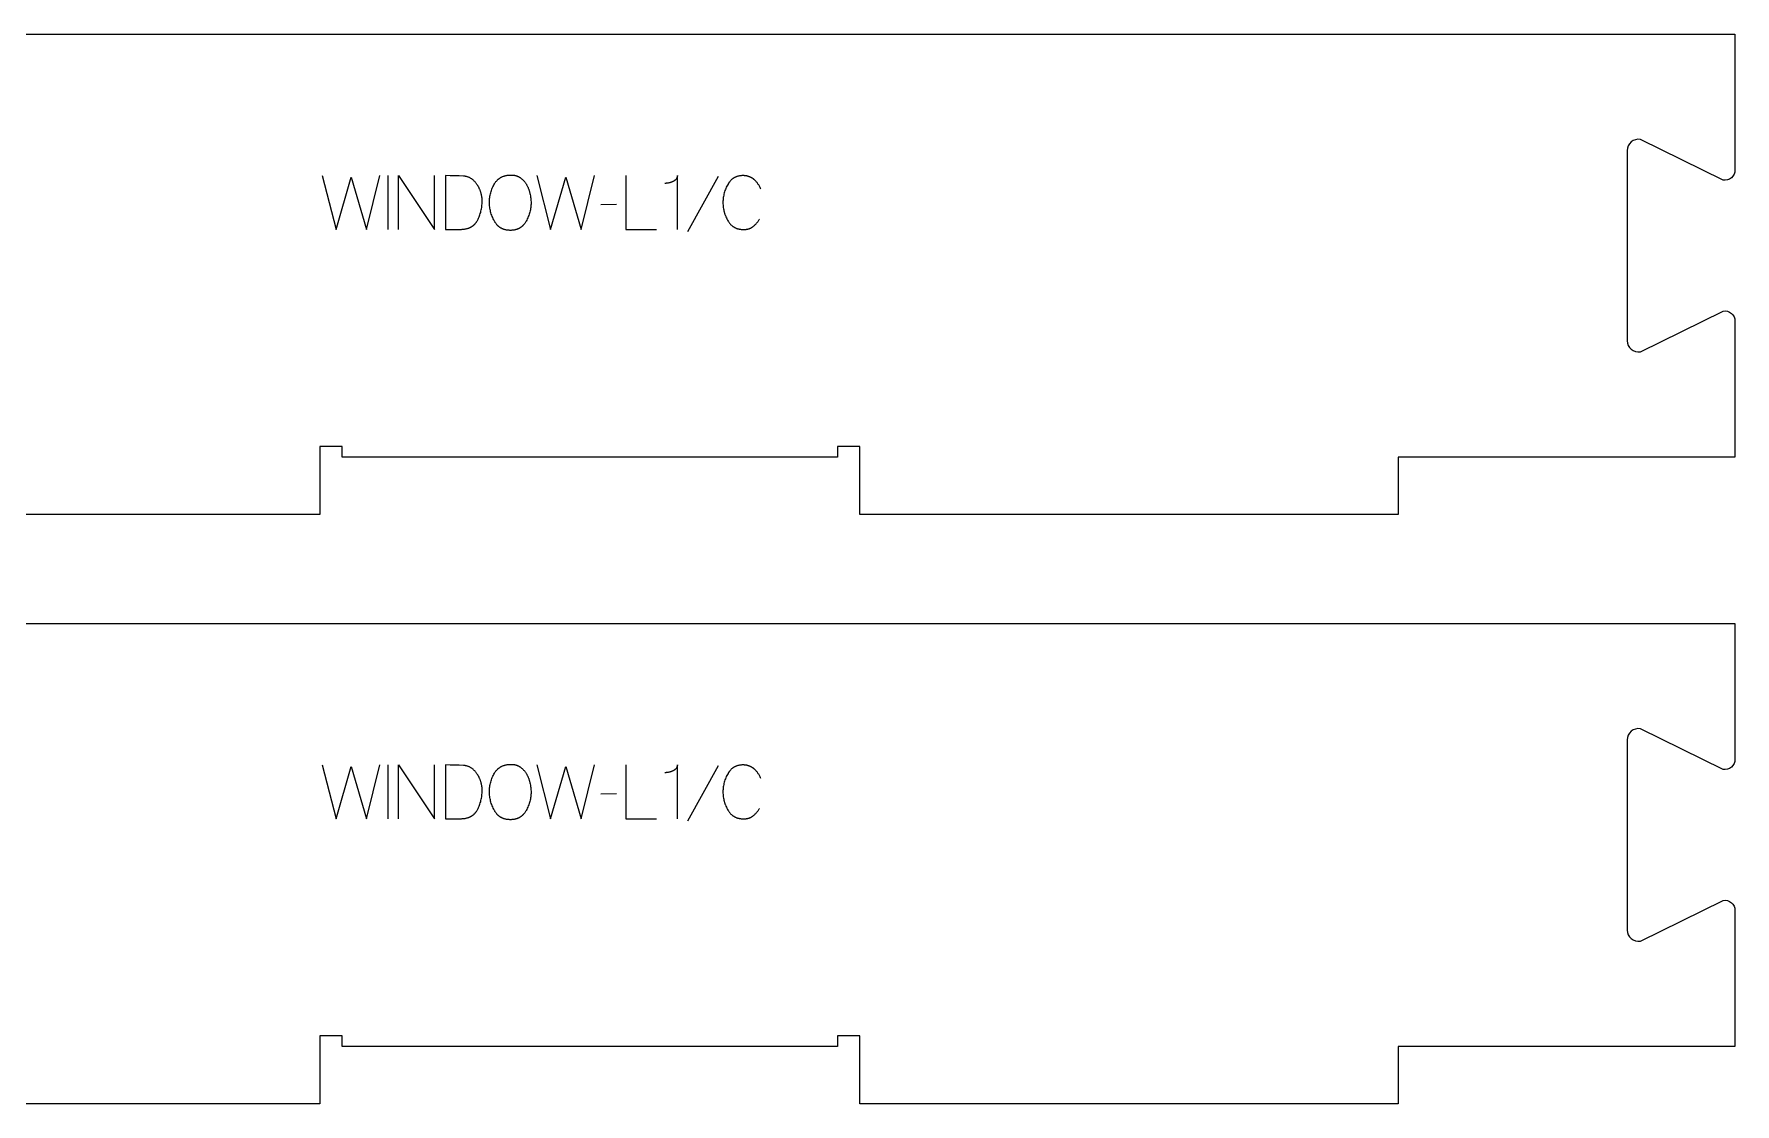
# Model space of a CAD drawing. Extents: x 0 to 4485, y 0 to 8771.
# Drawn here: x 1590 to 2537, y 4328 to 4923 of the extents above; entities that cross this region are included whole.
import ezdxf

# ---------------------------------------------------------------- set-up
doc = ezdxf.new("R2010")
doc.units = 0
doc.layers.add('1_ANYTOOL_1MMDEEP_LABELS_S', color=2, linetype='CONTINUOUS')
doc.layers.add('4_ANYTOOL_CUTTHROUGH_OUTSI', color=5, linetype='CONTINUOUS')

msp = doc.modelspace()

# ---------------------------------------------------------------- linework, layer by layer
at = {"layer": '1_ANYTOOL_1MMDEEP_LABELS_S', "color": 2}
for points in [[(1750.38, 4844.28), (1758.09, 4814.28), (1766.54, 4843.38), (1775.02, 4814.28), (1782.52, 4844.28)], [(1786.89, 4844.28), (1786.89, 4814.28)], [(1792.89, 4814.28), (1792.89, 4844.28), (1812.95, 4814.28), (1812.95, 4844.28)], [(1869.78, 4844.28), (1877.49, 4814.28), (1885.94, 4843.38), (1894.42, 4814.28), (1901.92, 4844.28)], [(1919.28, 4844.28), (1919.28, 4814.28), (1936.38, 4814.28)], [(1948.08, 4814.28), (1948.08, 4844.32), (1948.06, 4844.17), (1948.03, 4844.03), (1948, 4843.88), (1947.97, 4843.74), (1947.94, 4843.6), (1947.9, 4843.46), (1947.85, 4843.33), (1947.8, 4843.2), (1947.75, 4843.07), (1947.69, 4842.94), (1947.66, 4842.88), (1947.63, 4842.82), (1947.6, 4842.76), (1947.57, 4842.7), (1947.54, 4842.64), (1947.5, 4842.58), (1947.47, 4842.53), (1947.43, 4842.47), (1947.39, 4842.41), (1947.35, 4842.36), (1947.32, 4842.31), (1947.28, 4842.25), (1947.23, 4842.2), (1947.19, 4842.15), (1947.15, 4842.1), (1947.1, 4842.04), (1947.06, 4841.99), (1947.01, 4841.95), (1946.97, 4841.9), (1946.92, 4841.85), (1946.87, 4841.8), (1946.82, 4841.76), (1946.71, 4841.66), (1946.61, 4841.58), (1946.5, 4841.49), (1946.38, 4841.41), (1946.26, 4841.33), (1946.14, 4841.26), (1946.01, 4841.18), (1945.88, 4841.11), (1945.75, 4841.04), (1945.61, 4840.98), (1945.46, 4840.92), (1945.18, 4840.8), (1944.89, 4840.69), (1944.61, 4840.59), (1944.32, 4840.5), (1944.04, 4840.41), (1943.76, 4840.33), (1943.49, 4840.26), (1943.21, 4840.19), (1942.94, 4840.14), (1942.67, 4840.09), (1942.4, 4840.05), (1942.14, 4840.01), (1941.87, 4839.99), (1941.61, 4839.97), (1941.35, 4839.96), (1941.09, 4839.95)], [(1970.79, 4843.81), (1953.61, 4813.04)], [(1994.41, 4836.78), (1994.25, 4837.18), (1994.08, 4837.58), (1993.9, 4837.96), (1993.71, 4838.34), (1993.51, 4838.71), (1993.3, 4839.07), (1993.08, 4839.41), (1992.85, 4839.76), (1992.61, 4840.09), (1992.36, 4840.41), (1992.1, 4840.72), (1991.83, 4841.03), (1991.55, 4841.33), (1991.26, 4841.61), (1990.97, 4841.89), (1990.66, 4842.16), (1990.5, 4842.29), (1990.34, 4842.42), (1990.18, 4842.54), (1990.01, 4842.66), (1989.85, 4842.77), (1989.68, 4842.88), (1989.51, 4842.99), (1989.34, 4843.09), (1989.16, 4843.19), (1988.98, 4843.28), (1988.8, 4843.37), (1988.62, 4843.45), (1988.44, 4843.53), (1988.25, 4843.61), (1988.07, 4843.68), (1987.88, 4843.75), (1987.68, 4843.82), (1987.49, 4843.88), (1987.29, 4843.93), (1987.1, 4843.98), (1986.9, 4844.03), (1986.69, 4844.07), (1986.49, 4844.11), (1986.28, 4844.15), (1986.07, 4844.18), (1985.86, 4844.21), (1985.65, 4844.23), (1985.43, 4844.25), (1985.22, 4844.26), (1985, 4844.27), (1984.77, 4844.28), (1984.55, 4844.28), (1984.21, 4844.28), (1983.87, 4844.26), (1983.54, 4844.24), (1983.21, 4844.21), (1982.89, 4844.17), (1982.57, 4844.12), (1982.26, 4844.06), (1981.96, 4843.99), (1981.66, 4843.91), (1981.36, 4843.82), (1981.07, 4843.73), (1980.79, 4843.62), (1980.51, 4843.51), (1980.37, 4843.45), (1980.23, 4843.38), (1980.1, 4843.32), (1979.97, 4843.25), (1979.83, 4843.18), (1979.7, 4843.11), (1979.57, 4843.03), (1979.44, 4842.96), (1979.32, 4842.88), (1979.19, 4842.8), (1979.07, 4842.71), (1978.94, 4842.63), (1978.82, 4842.54), (1978.7, 4842.45), (1978.47, 4842.26), (1978.23, 4842.06), (1978.01, 4841.86), (1977.79, 4841.64), (1977.57, 4841.42), (1977.36, 4841.18), (1977.16, 4840.94), (1976.96, 4840.69), (1976.76, 4840.43), (1976.58, 4840.16), (1976.39, 4839.88), (1976.21, 4839.59), (1975.87, 4839), (1975.56, 4838.4), (1975.26, 4837.8), (1974.99, 4837.19), (1974.73, 4836.57), (1974.5, 4835.94), (1974.3, 4835.31), (1974.11, 4834.67), (1973.94, 4834.02), (1973.8, 4833.36), (1973.68, 4832.7), (1973.58, 4832.03), (1973.51, 4831.36), (1973.45, 4830.67), (1973.42, 4829.98), (1973.41, 4829.28), (1973.42, 4828.58), (1973.45, 4827.89), (1973.51, 4827.21), (1973.59, 4826.53), (1973.69, 4825.86), (1973.81, 4825.2), (1973.95, 4824.55), (1974.03, 4824.22), (1974.12, 4823.9), (1974.21, 4823.58), (1974.31, 4823.26), (1974.41, 4822.94), (1974.52, 4822.62), (1974.63, 4822.31), (1974.75, 4822), (1975.01, 4821.38), (1975.29, 4820.77), (1975.59, 4820.16), (1975.91, 4819.57), (1976.26, 4818.97), (1976.44, 4818.69), (1976.62, 4818.41), (1976.82, 4818.14), (1977.02, 4817.88), (1977.22, 4817.62), (1977.43, 4817.38), (1977.64, 4817.15), (1977.87, 4816.92), (1978.09, 4816.71), (1978.33, 4816.5), (1978.56, 4816.3), (1978.68, 4816.21), (1978.81, 4816.12), (1978.93, 4816.02), (1979.06, 4815.94), (1979.18, 4815.85), (1979.31, 4815.77), (1979.44, 4815.69), (1979.57, 4815.61), (1979.71, 4815.53), (1979.84, 4815.46), (1979.98, 4815.38), (1980.11, 4815.31), (1980.39, 4815.18), (1980.68, 4815.06), (1980.97, 4814.94), (1981.26, 4814.84), (1981.56, 4814.74), (1981.87, 4814.65), (1982.18, 4814.58), (1982.5, 4814.51), (1982.83, 4814.45), (1983.16, 4814.4), (1983.49, 4814.36), (1983.83, 4814.32), (1984.18, 4814.3), (1984.53, 4814.29), (1984.89, 4814.28), (1985.27, 4814.29), (1985.65, 4814.31), (1985.83, 4814.32), (1986.02, 4814.34), (1986.2, 4814.36), (1986.38, 4814.38), (1986.55, 4814.41), (1986.73, 4814.44), (1986.9, 4814.47), (1987.07, 4814.51), (1987.24, 4814.55), (1987.41, 4814.59), (1987.58, 4814.64), (1987.74, 4814.69), (1987.91, 4814.74), (1988.07, 4814.8), (1988.22, 4814.86), (1988.38, 4814.92), (1988.54, 4814.98), (1988.69, 4815.05), (1988.84, 4815.12), (1988.99, 4815.2), (1989.14, 4815.28), (1989.28, 4815.36), (1989.43, 4815.44), (1989.57, 4815.53), (1989.71, 4815.62), (1989.85, 4815.71), (1989.99, 4815.81), (1990.12, 4815.91), (1990.39, 4816.12), (1990.65, 4816.33), (1990.9, 4816.55), (1991.15, 4816.78), (1991.39, 4817.02), (1991.63, 4817.26), (1991.87, 4817.52), (1992.09, 4817.77), (1992.32, 4818.04), (1992.53, 4818.31), (1992.74, 4818.6), (1992.95, 4818.88), (1993.15, 4819.18), (1993.35, 4819.48), (1993.54, 4819.79), (1993.72, 4820.11)], [(1914.14, 4828.17), (1905.35, 4828.08)], [(1750.38, 4516.28), (1758.09, 4486.28), (1766.54, 4515.38), (1775.02, 4486.28), (1782.52, 4516.28)], [(1786.89, 4516.28), (1786.89, 4486.28)], [(1792.89, 4486.28), (1792.89, 4516.28), (1812.95, 4486.28), (1812.95, 4516.28)], [(1869.78, 4516.28), (1877.49, 4486.28), (1885.94, 4515.38), (1894.42, 4486.28), (1901.92, 4516.28)], [(1919.28, 4516.28), (1919.28, 4486.28), (1936.38, 4486.28)], [(1948.08, 4486.28), (1948.08, 4516.32), (1948.06, 4516.17), (1948.03, 4516.03), (1948, 4515.88), (1947.97, 4515.74), (1947.94, 4515.6), (1947.9, 4515.46), (1947.85, 4515.33), (1947.8, 4515.2), (1947.75, 4515.07), (1947.69, 4514.94), (1947.66, 4514.88), (1947.63, 4514.82), (1947.6, 4514.76), (1947.57, 4514.7), (1947.54, 4514.64), (1947.5, 4514.58), (1947.47, 4514.53), (1947.43, 4514.47), (1947.39, 4514.41), (1947.35, 4514.36), (1947.32, 4514.31), (1947.28, 4514.25), (1947.23, 4514.2), (1947.19, 4514.15), (1947.15, 4514.1), (1947.1, 4514.04), (1947.06, 4513.99), (1947.01, 4513.95), (1946.97, 4513.9), (1946.92, 4513.85), (1946.87, 4513.8), (1946.82, 4513.76), (1946.71, 4513.66), (1946.61, 4513.58), (1946.5, 4513.49), (1946.38, 4513.41), (1946.26, 4513.33), (1946.14, 4513.26), (1946.01, 4513.18), (1945.88, 4513.11), (1945.75, 4513.04), (1945.61, 4512.98), (1945.46, 4512.92), (1945.18, 4512.8), (1944.89, 4512.69), (1944.61, 4512.59), (1944.32, 4512.5), (1944.04, 4512.41), (1943.76, 4512.33), (1943.49, 4512.26), (1943.21, 4512.19), (1942.94, 4512.14), (1942.67, 4512.09), (1942.4, 4512.05), (1942.14, 4512.01), (1941.87, 4511.99), (1941.61, 4511.97), (1941.35, 4511.96), (1941.09, 4511.95)], [(1970.79, 4515.81), (1953.61, 4485.04)], [(1994.41, 4508.78), (1994.25, 4509.18), (1994.08, 4509.58), (1993.9, 4509.96), (1993.71, 4510.34), (1993.51, 4510.71), (1993.3, 4511.07), (1993.08, 4511.41), (1992.85, 4511.76), (1992.61, 4512.09), (1992.36, 4512.41), (1992.1, 4512.72), (1991.83, 4513.03), (1991.55, 4513.33), (1991.26, 4513.61), (1990.97, 4513.89), (1990.66, 4514.16), (1990.5, 4514.29), (1990.34, 4514.42), (1990.18, 4514.54), (1990.01, 4514.66), (1989.85, 4514.77), (1989.68, 4514.88), (1989.51, 4514.99), (1989.34, 4515.09), (1989.16, 4515.19), (1988.98, 4515.28), (1988.8, 4515.37), (1988.62, 4515.45), (1988.44, 4515.53), (1988.25, 4515.61), (1988.07, 4515.68), (1987.88, 4515.75), (1987.68, 4515.82), (1987.49, 4515.88), (1987.29, 4515.93), (1987.1, 4515.98), (1986.9, 4516.03), (1986.69, 4516.07), (1986.49, 4516.11), (1986.28, 4516.15), (1986.07, 4516.18), (1985.86, 4516.21), (1985.65, 4516.23), (1985.43, 4516.25), (1985.22, 4516.26), (1985, 4516.27), (1984.77, 4516.28), (1984.55, 4516.28), (1984.21, 4516.28), (1983.87, 4516.26), (1983.54, 4516.24), (1983.21, 4516.21), (1982.89, 4516.17), (1982.57, 4516.12), (1982.26, 4516.06), (1981.96, 4515.99), (1981.66, 4515.91), (1981.36, 4515.82), (1981.07, 4515.73), (1980.79, 4515.62), (1980.51, 4515.51), (1980.37, 4515.45), (1980.23, 4515.38), (1980.1, 4515.32), (1979.97, 4515.25), (1979.83, 4515.18), (1979.7, 4515.11), (1979.57, 4515.03), (1979.44, 4514.96), (1979.32, 4514.88), (1979.19, 4514.8), (1979.07, 4514.71), (1978.94, 4514.63), (1978.82, 4514.54), (1978.7, 4514.45), (1978.47, 4514.26), (1978.23, 4514.06), (1978.01, 4513.86), (1977.79, 4513.64), (1977.57, 4513.42), (1977.36, 4513.18), (1977.16, 4512.94), (1976.96, 4512.69), (1976.76, 4512.43), (1976.58, 4512.16), (1976.39, 4511.88), (1976.21, 4511.59), (1975.87, 4511), (1975.56, 4510.4), (1975.26, 4509.8), (1974.99, 4509.19), (1974.73, 4508.57), (1974.5, 4507.94), (1974.3, 4507.31), (1974.11, 4506.67), (1973.94, 4506.02), (1973.8, 4505.36), (1973.68, 4504.7), (1973.58, 4504.03), (1973.51, 4503.36), (1973.45, 4502.67), (1973.42, 4501.98), (1973.41, 4501.28), (1973.42, 4500.58), (1973.45, 4499.89), (1973.51, 4499.21), (1973.59, 4498.53), (1973.69, 4497.86), (1973.81, 4497.2), (1973.95, 4496.55), (1974.03, 4496.22), (1974.12, 4495.9), (1974.21, 4495.58), (1974.31, 4495.26), (1974.41, 4494.94), (1974.52, 4494.62), (1974.63, 4494.31), (1974.75, 4494), (1975.01, 4493.38), (1975.29, 4492.77), (1975.59, 4492.16), (1975.91, 4491.57), (1976.26, 4490.97), (1976.44, 4490.69), (1976.62, 4490.41), (1976.82, 4490.14), (1977.02, 4489.88), (1977.22, 4489.62), (1977.43, 4489.38), (1977.64, 4489.15), (1977.87, 4488.92), (1978.09, 4488.71), (1978.33, 4488.5), (1978.56, 4488.3), (1978.68, 4488.21), (1978.81, 4488.12), (1978.93, 4488.02), (1979.06, 4487.94), (1979.18, 4487.85), (1979.31, 4487.77), (1979.44, 4487.69), (1979.57, 4487.61), (1979.71, 4487.53), (1979.84, 4487.46), (1979.98, 4487.38), (1980.11, 4487.31), (1980.39, 4487.18), (1980.68, 4487.06), (1980.97, 4486.94), (1981.26, 4486.84), (1981.56, 4486.74), (1981.87, 4486.65), (1982.18, 4486.58), (1982.5, 4486.51), (1982.83, 4486.45), (1983.16, 4486.4), (1983.49, 4486.36), (1983.83, 4486.32), (1984.18, 4486.3), (1984.53, 4486.29), (1984.89, 4486.28), (1985.27, 4486.29), (1985.65, 4486.31), (1985.83, 4486.32), (1986.02, 4486.34), (1986.2, 4486.36), (1986.38, 4486.38), (1986.55, 4486.41), (1986.73, 4486.44), (1986.9, 4486.47), (1987.07, 4486.51), (1987.24, 4486.55), (1987.41, 4486.59), (1987.58, 4486.64), (1987.74, 4486.69), (1987.91, 4486.74), (1988.07, 4486.8), (1988.22, 4486.86), (1988.38, 4486.92), (1988.54, 4486.98), (1988.69, 4487.05), (1988.84, 4487.12), (1988.99, 4487.2), (1989.14, 4487.28), (1989.28, 4487.36), (1989.43, 4487.44), (1989.57, 4487.53), (1989.71, 4487.62), (1989.85, 4487.71), (1989.99, 4487.81), (1990.12, 4487.91), (1990.39, 4488.12), (1990.65, 4488.33), (1990.9, 4488.55), (1991.15, 4488.78), (1991.39, 4489.02), (1991.63, 4489.26), (1991.87, 4489.52), (1992.09, 4489.77), (1992.32, 4490.04), (1992.53, 4490.31), (1992.74, 4490.6), (1992.95, 4490.88), (1993.15, 4491.18), (1993.35, 4491.48), (1993.54, 4491.79), (1993.72, 4492.11)], [(1914.14, 4500.17), (1905.35, 4500.08)]]:
    msp.add_lwpolyline(points, dxfattribs=at)
for points in [[(1818.99, 4844.28), (1818.99, 4814.28), (1827.52, 4814.37), (1827.93, 4814.38), (1828.34, 4814.4), (1828.73, 4814.43), (1829.12, 4814.46), (1829.5, 4814.51), (1829.87, 4814.57), (1830.23, 4814.64), (1830.59, 4814.71), (1830.94, 4814.8), (1831.28, 4814.89), (1831.61, 4815), (1831.94, 4815.11), (1832.25, 4815.24), (1832.41, 4815.3), (1832.56, 4815.37), (1832.71, 4815.44), (1832.86, 4815.51), (1833.01, 4815.59), (1833.16, 4815.66), (1833.3, 4815.74), (1833.44, 4815.83), (1833.58, 4815.91), (1833.72, 4816), (1833.86, 4816.09), (1833.99, 4816.18), (1834.12, 4816.27), (1834.25, 4816.37), (1834.38, 4816.47), (1834.51, 4816.57), (1834.63, 4816.67), (1834.75, 4816.77), (1834.87, 4816.88), (1834.99, 4816.99), (1835.11, 4817.11), (1835.22, 4817.22), (1835.33, 4817.34), (1835.44, 4817.46), (1835.55, 4817.58), (1835.66, 4817.7), (1835.76, 4817.83), (1835.86, 4817.96), (1835.96, 4818.09), (1836.06, 4818.23), (1836.16, 4818.36), (1836.25, 4818.5), (1836.44, 4818.78), (1836.61, 4819.08), (1836.78, 4819.38), (1837.1, 4820), (1837.39, 4820.63), (1837.67, 4821.26), (1837.92, 4821.89), (1838.16, 4822.53), (1838.37, 4823.18), (1838.57, 4823.83), (1838.74, 4824.49), (1838.89, 4825.16), (1839.03, 4825.83), (1839.14, 4826.5), (1839.23, 4827.18), (1839.3, 4827.87), (1839.35, 4828.56), (1839.38, 4829.26), (1839.39, 4829.97), (1839.38, 4830.56), (1839.35, 4831.16), (1839.31, 4831.74), (1839.24, 4832.32), (1839.15, 4832.89), (1839.1, 4833.18), (1839.04, 4833.46), (1838.98, 4833.74), (1838.92, 4834.02), (1838.85, 4834.3), (1838.77, 4834.57), (1838.69, 4834.85), (1838.61, 4835.12), (1838.52, 4835.4), (1838.42, 4835.67), (1838.32, 4835.94), (1838.22, 4836.2), (1838.11, 4836.47), (1837.99, 4836.73), (1837.75, 4837.26), (1837.49, 4837.78), (1837.21, 4838.29), (1836.91, 4838.8), (1836.71, 4839.1), (1836.51, 4839.4), (1836.31, 4839.69), (1836.11, 4839.97), (1835.9, 4840.23), (1835.69, 4840.49), (1835.47, 4840.74), (1835.26, 4840.99), (1835.03, 4841.22), (1834.81, 4841.44), (1834.58, 4841.65), (1834.35, 4841.86), (1834.11, 4842.05), (1833.87, 4842.24), (1833.63, 4842.42), (1833.39, 4842.58), (1833.14, 4842.74), (1832.89, 4842.89), (1832.63, 4843.03), (1832.37, 4843.16), (1832.11, 4843.28), (1831.84, 4843.39), (1831.57, 4843.5), (1831.3, 4843.59), (1831.03, 4843.67), (1830.75, 4843.75), (1830.46, 4843.81), (1830.18, 4843.87), (1829.89, 4843.92), (1829.6, 4843.96), (1829.3, 4843.98), (1829, 4844), (1826.57, 4844.11), (1824.09, 4844.19), (1821.56, 4844.25)], [(1855.46, 4844.62), (1855.84, 4844.62), (1856.2, 4844.6), (1856.56, 4844.57), (1856.91, 4844.53), (1857.08, 4844.51), (1857.25, 4844.48), (1857.42, 4844.45), (1857.59, 4844.42), (1857.75, 4844.38), (1857.92, 4844.34), (1858.08, 4844.3), (1858.24, 4844.26), (1858.4, 4844.21), (1858.55, 4844.16), (1858.71, 4844.1), (1858.86, 4844.05), (1859.01, 4843.99), (1859.16, 4843.93), (1859.31, 4843.86), (1859.46, 4843.79), (1859.6, 4843.72), (1859.75, 4843.65), (1859.89, 4843.57), (1860.03, 4843.49), (1860.16, 4843.41), (1860.3, 4843.33), (1860.43, 4843.24), (1860.56, 4843.15), (1860.82, 4842.96), (1861.08, 4842.76), (1861.33, 4842.56), (1861.57, 4842.36), (1861.8, 4842.14), (1862.03, 4841.93), (1862.26, 4841.7), (1862.48, 4841.47), (1862.69, 4841.23), (1862.9, 4840.99), (1863.1, 4840.74), (1863.29, 4840.48), (1863.48, 4840.22), (1863.67, 4839.95), (1863.84, 4839.68), (1864.01, 4839.4), (1864.18, 4839.11), (1864.34, 4838.82), (1864.49, 4838.53), (1864.64, 4838.23), (1864.79, 4837.93), (1864.92, 4837.63), (1865.06, 4837.32), (1865.18, 4837.01), (1865.3, 4836.69), (1865.42, 4836.37), (1865.53, 4836.05), (1865.63, 4835.72), (1865.73, 4835.39), (1865.82, 4835.06), (1865.91, 4834.72), (1865.99, 4834.38), (1866.13, 4833.7), (1866.26, 4833.02), (1866.36, 4832.36), (1866.45, 4831.69), (1866.52, 4831.04), (1866.57, 4830.39), (1866.6, 4829.75), (1866.61, 4829.11), (1866.6, 4828.47), (1866.56, 4827.84), (1866.51, 4827.2), (1866.43, 4826.56), (1866.34, 4825.92), (1866.22, 4825.29), (1866.08, 4824.65), (1865.92, 4824.01), (1865.73, 4823.37), (1865.53, 4822.74), (1865.3, 4822.1), (1865.05, 4821.46), (1864.78, 4820.82), (1864.49, 4820.19), (1864.18, 4819.55), (1863.84, 4818.91), (1863.67, 4818.6), (1863.48, 4818.29), (1863.3, 4818), (1863.1, 4817.72), (1862.9, 4817.44), (1862.69, 4817.18), (1862.48, 4816.92), (1862.26, 4816.68), (1862.15, 4816.56), (1862.04, 4816.45), (1861.92, 4816.33), (1861.8, 4816.22), (1861.69, 4816.11), (1861.57, 4816.01), (1861.44, 4815.9), (1861.32, 4815.8), (1861.2, 4815.7), (1861.07, 4815.61), (1860.94, 4815.52), (1860.81, 4815.42), (1860.68, 4815.34), (1860.55, 4815.25), (1860.42, 4815.17), (1860.28, 4815.09), (1860.14, 4815.01), (1860, 4814.93), (1859.86, 4814.86), (1859.72, 4814.79), (1859.58, 4814.72), (1859.43, 4814.65), (1859.29, 4814.59), (1859.14, 4814.53), (1858.99, 4814.47), (1858.84, 4814.41), (1858.69, 4814.36), (1858.53, 4814.31), (1858.22, 4814.21), (1857.9, 4814.13), (1857.57, 4814.05), (1857.24, 4813.99), (1856.91, 4813.94), (1856.56, 4813.89), (1856.21, 4813.86), (1855.85, 4813.83), (1855.49, 4813.82), (1855.12, 4813.81), (1854.74, 4813.82), (1854.36, 4813.83), (1853.99, 4813.86), (1853.63, 4813.89), (1853.28, 4813.94), (1852.93, 4813.99), (1852.58, 4814.06), (1852.25, 4814.13), (1851.92, 4814.22), (1851.6, 4814.32), (1851.44, 4814.37), (1851.28, 4814.42), (1851.13, 4814.48), (1850.97, 4814.54), (1850.82, 4814.6), (1850.67, 4814.67), (1850.52, 4814.73), (1850.37, 4814.8), (1850.23, 4814.88), (1850.08, 4814.95), (1849.94, 4815.03), (1849.8, 4815.11), (1849.66, 4815.19), (1849.53, 4815.27), (1849.39, 4815.36), (1849.26, 4815.45), (1849.12, 4815.54), (1848.99, 4815.64), (1848.87, 4815.74), (1848.74, 4815.84), (1848.61, 4815.94), (1848.49, 4816.04), (1848.37, 4816.15), (1848.25, 4816.26), (1848.13, 4816.37), (1848.01, 4816.49), (1847.89, 4816.61), (1847.78, 4816.73), (1847.67, 4816.85), (1847.56, 4816.98), (1847.34, 4817.23), (1847.13, 4817.5), (1846.93, 4817.78), (1846.73, 4818.07), (1846.54, 4818.37), (1846.36, 4818.68), (1846.19, 4819), (1845.85, 4819.64), (1845.54, 4820.29), (1845.25, 4820.94), (1844.98, 4821.59), (1844.73, 4822.24), (1844.5, 4822.89), (1844.3, 4823.54), (1844.11, 4824.19), (1843.95, 4824.84), (1843.81, 4825.5), (1843.69, 4826.15), (1843.59, 4826.8), (1843.52, 4827.45), (1843.46, 4828.1), (1843.43, 4828.76), (1843.42, 4829.41), (1843.43, 4830.1), (1843.47, 4830.79), (1843.52, 4831.47), (1843.6, 4832.15), (1843.7, 4832.82), (1843.83, 4833.48), (1843.98, 4834.14), (1844.14, 4834.79), (1844.34, 4835.44), (1844.55, 4836.08), (1844.79, 4836.72), (1845.05, 4837.35), (1845.33, 4837.97), (1845.64, 4838.59), (1845.96, 4839.2), (1846.31, 4839.8), (1846.5, 4840.1), (1846.69, 4840.39), (1846.89, 4840.67), (1847.09, 4840.93), (1847.3, 4841.19), (1847.52, 4841.44), (1847.74, 4841.68), (1847.97, 4841.91), (1848.09, 4842.02), (1848.21, 4842.13), (1848.33, 4842.24), (1848.45, 4842.35), (1848.58, 4842.45), (1848.7, 4842.55), (1848.83, 4842.65), (1848.96, 4842.74), (1849.09, 4842.83), (1849.22, 4842.93), (1849.35, 4843.01), (1849.49, 4843.1), (1849.63, 4843.18), (1849.77, 4843.26), (1849.91, 4843.34), (1850.05, 4843.42), (1850.19, 4843.49), (1850.34, 4843.57), (1850.63, 4843.7), (1850.94, 4843.83), (1851.24, 4843.95), (1851.56, 4844.06), (1851.88, 4844.15), (1852.21, 4844.24), (1852.55, 4844.32), (1852.89, 4844.39), (1853.24, 4844.46), (1853.59, 4844.51), (1853.95, 4844.55), (1854.32, 4844.58), (1854.7, 4844.61), (1855.08, 4844.62)], [(1818.99, 4516.28), (1818.99, 4486.28), (1827.52, 4486.37), (1827.93, 4486.38), (1828.34, 4486.4), (1828.73, 4486.43), (1829.12, 4486.46), (1829.5, 4486.51), (1829.87, 4486.57), (1830.23, 4486.64), (1830.59, 4486.71), (1830.94, 4486.8), (1831.28, 4486.89), (1831.61, 4487), (1831.94, 4487.11), (1832.25, 4487.24), (1832.41, 4487.3), (1832.56, 4487.37), (1832.71, 4487.44), (1832.86, 4487.51), (1833.01, 4487.59), (1833.16, 4487.66), (1833.3, 4487.74), (1833.44, 4487.83), (1833.58, 4487.91), (1833.72, 4488), (1833.86, 4488.09), (1833.99, 4488.18), (1834.12, 4488.27), (1834.25, 4488.37), (1834.38, 4488.47), (1834.51, 4488.57), (1834.63, 4488.67), (1834.75, 4488.77), (1834.87, 4488.88), (1834.99, 4488.99), (1835.11, 4489.11), (1835.22, 4489.22), (1835.33, 4489.34), (1835.44, 4489.46), (1835.55, 4489.58), (1835.66, 4489.7), (1835.76, 4489.83), (1835.86, 4489.96), (1835.96, 4490.09), (1836.06, 4490.23), (1836.16, 4490.36), (1836.25, 4490.5), (1836.44, 4490.78), (1836.61, 4491.08), (1836.78, 4491.38), (1837.1, 4492), (1837.39, 4492.63), (1837.67, 4493.26), (1837.92, 4493.89), (1838.16, 4494.53), (1838.37, 4495.18), (1838.57, 4495.83), (1838.74, 4496.49), (1838.89, 4497.16), (1839.03, 4497.83), (1839.14, 4498.5), (1839.23, 4499.18), (1839.3, 4499.87), (1839.35, 4500.56), (1839.38, 4501.26), (1839.39, 4501.97), (1839.38, 4502.56), (1839.35, 4503.16), (1839.31, 4503.74), (1839.24, 4504.32), (1839.15, 4504.89), (1839.1, 4505.18), (1839.04, 4505.46), (1838.98, 4505.74), (1838.92, 4506.02), (1838.85, 4506.3), (1838.77, 4506.57), (1838.69, 4506.85), (1838.61, 4507.12), (1838.52, 4507.4), (1838.42, 4507.67), (1838.32, 4507.94), (1838.22, 4508.2), (1838.11, 4508.47), (1837.99, 4508.73), (1837.75, 4509.26), (1837.49, 4509.78), (1837.21, 4510.29), (1836.91, 4510.8), (1836.71, 4511.1), (1836.51, 4511.4), (1836.31, 4511.69), (1836.11, 4511.97), (1835.9, 4512.23), (1835.69, 4512.49), (1835.47, 4512.74), (1835.26, 4512.99), (1835.03, 4513.22), (1834.81, 4513.44), (1834.58, 4513.65), (1834.35, 4513.86), (1834.11, 4514.05), (1833.87, 4514.24), (1833.63, 4514.42), (1833.39, 4514.58), (1833.14, 4514.74), (1832.89, 4514.89), (1832.63, 4515.03), (1832.37, 4515.16), (1832.11, 4515.28), (1831.84, 4515.39), (1831.57, 4515.5), (1831.3, 4515.59), (1831.03, 4515.67), (1830.75, 4515.75), (1830.46, 4515.81), (1830.18, 4515.87), (1829.89, 4515.92), (1829.6, 4515.96), (1829.3, 4515.98), (1829, 4516), (1826.57, 4516.11), (1824.09, 4516.19), (1821.56, 4516.25)], [(1855.46, 4516.62), (1855.84, 4516.62), (1856.2, 4516.6), (1856.56, 4516.57), (1856.91, 4516.53), (1857.08, 4516.51), (1857.25, 4516.48), (1857.42, 4516.45), (1857.59, 4516.42), (1857.75, 4516.38), (1857.92, 4516.34), (1858.08, 4516.3), (1858.24, 4516.26), (1858.4, 4516.21), (1858.55, 4516.16), (1858.71, 4516.1), (1858.86, 4516.05), (1859.01, 4515.99), (1859.16, 4515.93), (1859.31, 4515.86), (1859.46, 4515.79), (1859.6, 4515.72), (1859.75, 4515.65), (1859.89, 4515.57), (1860.03, 4515.49), (1860.16, 4515.41), (1860.3, 4515.33), (1860.43, 4515.24), (1860.56, 4515.15), (1860.82, 4514.96), (1861.08, 4514.76), (1861.33, 4514.56), (1861.57, 4514.36), (1861.8, 4514.14), (1862.03, 4513.93), (1862.26, 4513.7), (1862.48, 4513.47), (1862.69, 4513.23), (1862.9, 4512.99), (1863.1, 4512.74), (1863.29, 4512.48), (1863.48, 4512.22), (1863.67, 4511.95), (1863.84, 4511.68), (1864.01, 4511.4), (1864.18, 4511.11), (1864.34, 4510.82), (1864.49, 4510.53), (1864.64, 4510.23), (1864.79, 4509.93), (1864.92, 4509.63), (1865.06, 4509.32), (1865.18, 4509.01), (1865.3, 4508.69), (1865.42, 4508.37), (1865.53, 4508.05), (1865.63, 4507.72), (1865.73, 4507.39), (1865.82, 4507.06), (1865.91, 4506.72), (1865.99, 4506.38), (1866.13, 4505.7), (1866.26, 4505.02), (1866.36, 4504.36), (1866.45, 4503.69), (1866.52, 4503.04), (1866.57, 4502.39), (1866.6, 4501.75), (1866.61, 4501.11), (1866.6, 4500.47), (1866.56, 4499.84), (1866.51, 4499.2), (1866.43, 4498.56), (1866.34, 4497.92), (1866.22, 4497.29), (1866.08, 4496.65), (1865.92, 4496.01), (1865.73, 4495.37), (1865.53, 4494.74), (1865.3, 4494.1), (1865.05, 4493.46), (1864.78, 4492.82), (1864.49, 4492.19), (1864.18, 4491.55), (1863.84, 4490.91), (1863.67, 4490.6), (1863.48, 4490.29), (1863.3, 4490), (1863.1, 4489.72), (1862.9, 4489.44), (1862.69, 4489.18), (1862.48, 4488.92), (1862.26, 4488.68), (1862.15, 4488.56), (1862.04, 4488.45), (1861.92, 4488.33), (1861.8, 4488.22), (1861.69, 4488.11), (1861.57, 4488.01), (1861.44, 4487.9), (1861.32, 4487.8), (1861.2, 4487.7), (1861.07, 4487.61), (1860.94, 4487.52), (1860.81, 4487.42), (1860.68, 4487.34), (1860.55, 4487.25), (1860.42, 4487.17), (1860.28, 4487.09), (1860.14, 4487.01), (1860, 4486.93), (1859.86, 4486.86), (1859.72, 4486.79), (1859.58, 4486.72), (1859.43, 4486.65), (1859.29, 4486.59), (1859.14, 4486.53), (1858.99, 4486.47), (1858.84, 4486.41), (1858.69, 4486.36), (1858.53, 4486.31), (1858.22, 4486.21), (1857.9, 4486.13), (1857.57, 4486.05), (1857.24, 4485.99), (1856.91, 4485.94), (1856.56, 4485.89), (1856.21, 4485.86), (1855.85, 4485.83), (1855.49, 4485.82), (1855.12, 4485.81), (1854.74, 4485.82), (1854.36, 4485.83), (1853.99, 4485.86), (1853.63, 4485.89), (1853.28, 4485.94), (1852.93, 4485.99), (1852.58, 4486.06), (1852.25, 4486.13), (1851.92, 4486.22), (1851.6, 4486.32), (1851.44, 4486.37), (1851.28, 4486.42), (1851.13, 4486.48), (1850.97, 4486.54), (1850.82, 4486.6), (1850.67, 4486.67), (1850.52, 4486.73), (1850.37, 4486.8), (1850.23, 4486.88), (1850.08, 4486.95), (1849.94, 4487.03), (1849.8, 4487.11), (1849.66, 4487.19), (1849.53, 4487.27), (1849.39, 4487.36), (1849.26, 4487.45), (1849.12, 4487.54), (1848.99, 4487.64), (1848.87, 4487.74), (1848.74, 4487.84), (1848.61, 4487.94), (1848.49, 4488.04), (1848.37, 4488.15), (1848.25, 4488.26), (1848.13, 4488.37), (1848.01, 4488.49), (1847.89, 4488.61), (1847.78, 4488.73), (1847.67, 4488.85), (1847.56, 4488.98), (1847.34, 4489.23), (1847.13, 4489.5), (1846.93, 4489.78), (1846.73, 4490.07), (1846.54, 4490.37), (1846.36, 4490.68), (1846.19, 4491), (1845.85, 4491.64), (1845.54, 4492.29), (1845.25, 4492.94), (1844.98, 4493.59), (1844.73, 4494.24), (1844.5, 4494.89), (1844.3, 4495.54), (1844.11, 4496.19), (1843.95, 4496.84), (1843.81, 4497.5), (1843.69, 4498.15), (1843.59, 4498.8), (1843.52, 4499.45), (1843.46, 4500.1), (1843.43, 4500.76), (1843.42, 4501.41), (1843.43, 4502.1), (1843.47, 4502.79), (1843.52, 4503.47), (1843.6, 4504.15), (1843.7, 4504.82), (1843.83, 4505.48), (1843.98, 4506.14), (1844.14, 4506.79), (1844.34, 4507.44), (1844.55, 4508.08), (1844.79, 4508.72), (1845.05, 4509.35), (1845.33, 4509.97), (1845.64, 4510.59), (1845.96, 4511.2), (1846.31, 4511.8), (1846.5, 4512.1), (1846.69, 4512.39), (1846.89, 4512.67), (1847.09, 4512.93), (1847.3, 4513.19), (1847.52, 4513.44), (1847.74, 4513.68), (1847.97, 4513.91), (1848.09, 4514.02), (1848.21, 4514.13), (1848.33, 4514.24), (1848.45, 4514.35), (1848.58, 4514.45), (1848.7, 4514.55), (1848.83, 4514.65), (1848.96, 4514.74), (1849.09, 4514.83), (1849.22, 4514.93), (1849.35, 4515.01), (1849.49, 4515.1), (1849.63, 4515.18), (1849.77, 4515.26), (1849.91, 4515.34), (1850.05, 4515.42), (1850.19, 4515.49), (1850.34, 4515.57), (1850.63, 4515.7), (1850.94, 4515.83), (1851.24, 4515.95), (1851.56, 4516.06), (1851.88, 4516.15), (1852.21, 4516.24), (1852.55, 4516.32), (1852.89, 4516.39), (1853.24, 4516.46), (1853.59, 4516.51), (1853.95, 4516.55), (1854.32, 4516.58), (1854.7, 4516.61), (1855.08, 4516.62)]]:
    msp.add_lwpolyline(points, close=True, dxfattribs=at)
at = {"layer": '4_ANYTOOL_CUTTHROUGH_OUTSI', "color": 5}
for points in [[(1449.58, 4923.09), (2049.33, 4923.09), (2536.58, 4923.09), (2536.58, 4847.42), (2536.58, 4847.42, -0.461531), (2529.92, 4841.75), (2483.93, 4864.4), (2483.89, 4864.42), (2483.86, 4864.42), (2483.86, 4864.42, 0.463455), (2476.58, 4858.26), (2476.58, 4752.42, 0.220464), (2478.79, 4747.65, 0.220464), (2483.86, 4746.26), (2483.89, 4746.26), (2483.93, 4746.28), (2483.93, 4746.28), (2529.92, 4768.93, -0.461531), (2536.58, 4763.26), (2536.58, 4687.59), (2349.08, 4687.59), (2349.08, 4687.34), (2349.08, 4655.59), (2049.58, 4655.59), (2049.58, 4693.59), (2037.08, 4693.59), (2037.08, 4687.59), (1761.58, 4687.59), (1761.58, 4693.59), (1749.08, 4693.59), (1749.08, 4655.59), (1449.58, 4655.59)], [(1449.58, 4595.09), (2049.33, 4595.09), (2536.58, 4595.09), (2536.58, 4519.42), (2536.58, 4519.42, -0.461531), (2529.92, 4513.75), (2483.93, 4536.4), (2483.89, 4536.42), (2483.86, 4536.42), (2483.86, 4536.42, 0.463455), (2476.58, 4530.26), (2476.58, 4424.42, 0.220464), (2478.79, 4419.65, 0.220464), (2483.86, 4418.26), (2483.89, 4418.26), (2483.93, 4418.28), (2483.93, 4418.28), (2529.92, 4440.93, -0.461531), (2536.58, 4435.26), (2536.58, 4359.59), (2349.08, 4359.59), (2349.08, 4359.34), (2349.08, 4327.59), (2049.58, 4327.59), (2049.58, 4365.59), (2037.08, 4365.59), (2037.08, 4359.59), (1761.58, 4359.59), (1761.58, 4365.59), (1749.08, 4365.59), (1749.08, 4327.59), (1449.58, 4327.59)]]:
    msp.add_lwpolyline(points, format="xyb", dxfattribs=at)

doc.saveas('drawing.dxf')
